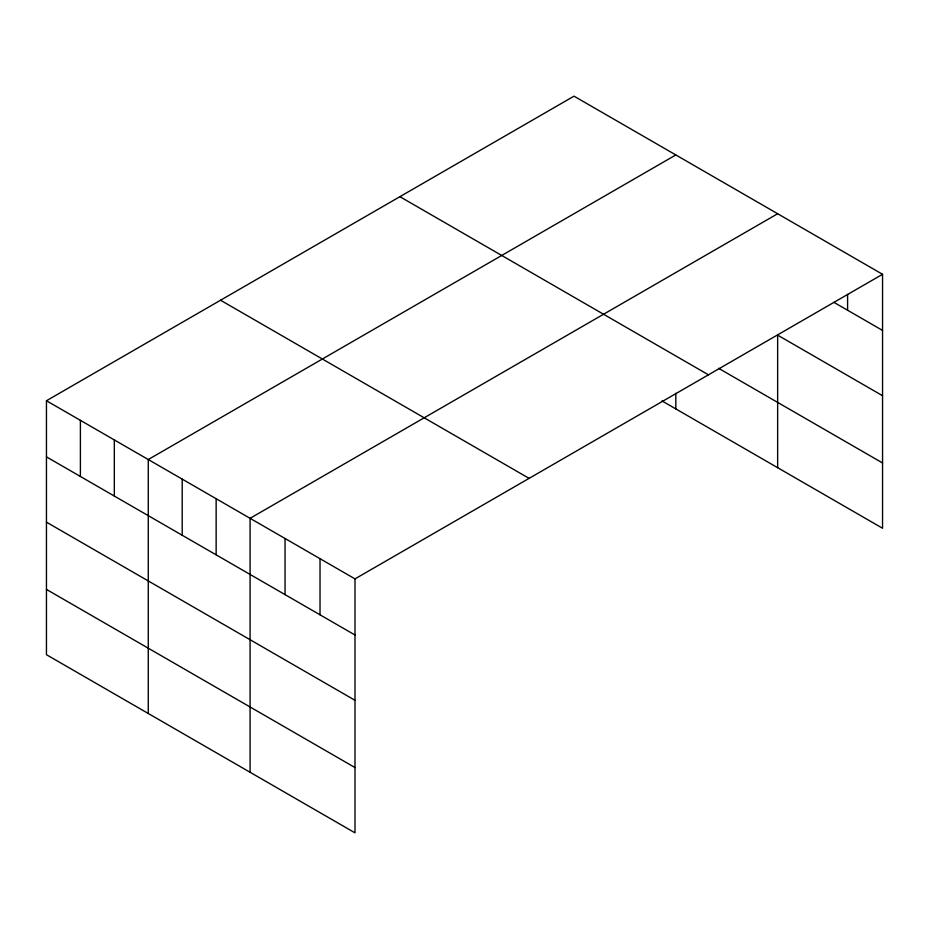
<?xml version="1.0" encoding="UTF-8"?>
<svg xmlns="http://www.w3.org/2000/svg" width="929" height="929" viewBox="0 0 929 929"><rect width="100%" height="100%" fill="white"/><g stroke="black" fill="none" stroke-linecap="round" stroke-linejoin="round"><path stroke-width="1.39" d="M882.55 274.299L354.994 578.883L354.994 832.837L46.45 654.701L46.45 400.747L574.006 96.163L882.55 274.299L882.55 528.253L661.994 400.922M675.824 154.946L148.268 459.53L148.268 713.484M777.643 213.74L250.087 518.312L250.087 772.266M833.847 302.308L882.55 330.422M882.55 395.708L777.643 335.137L777.643 467.682M718.57 368.29L882.55 462.967M399.911 196.681L708.455 374.817M220.545 300.23L529.089 478.365M46.45 400.747L354.994 578.883M46.45 456.871L354.994 635.006M46.45 522.156L354.994 700.292M46.45 589.416L354.994 767.551M847.585 294.4L847.585 310.24M675.824 393.292L675.824 408.899M320.029 558.689L320.029 614.812M285.052 538.506L285.052 594.63M216.143 498.722L216.143 554.845M182.212 479.132L182.212 535.255M114.325 439.94L114.325 496.063M80.393 420.338L80.393 476.461"/></g></svg>
